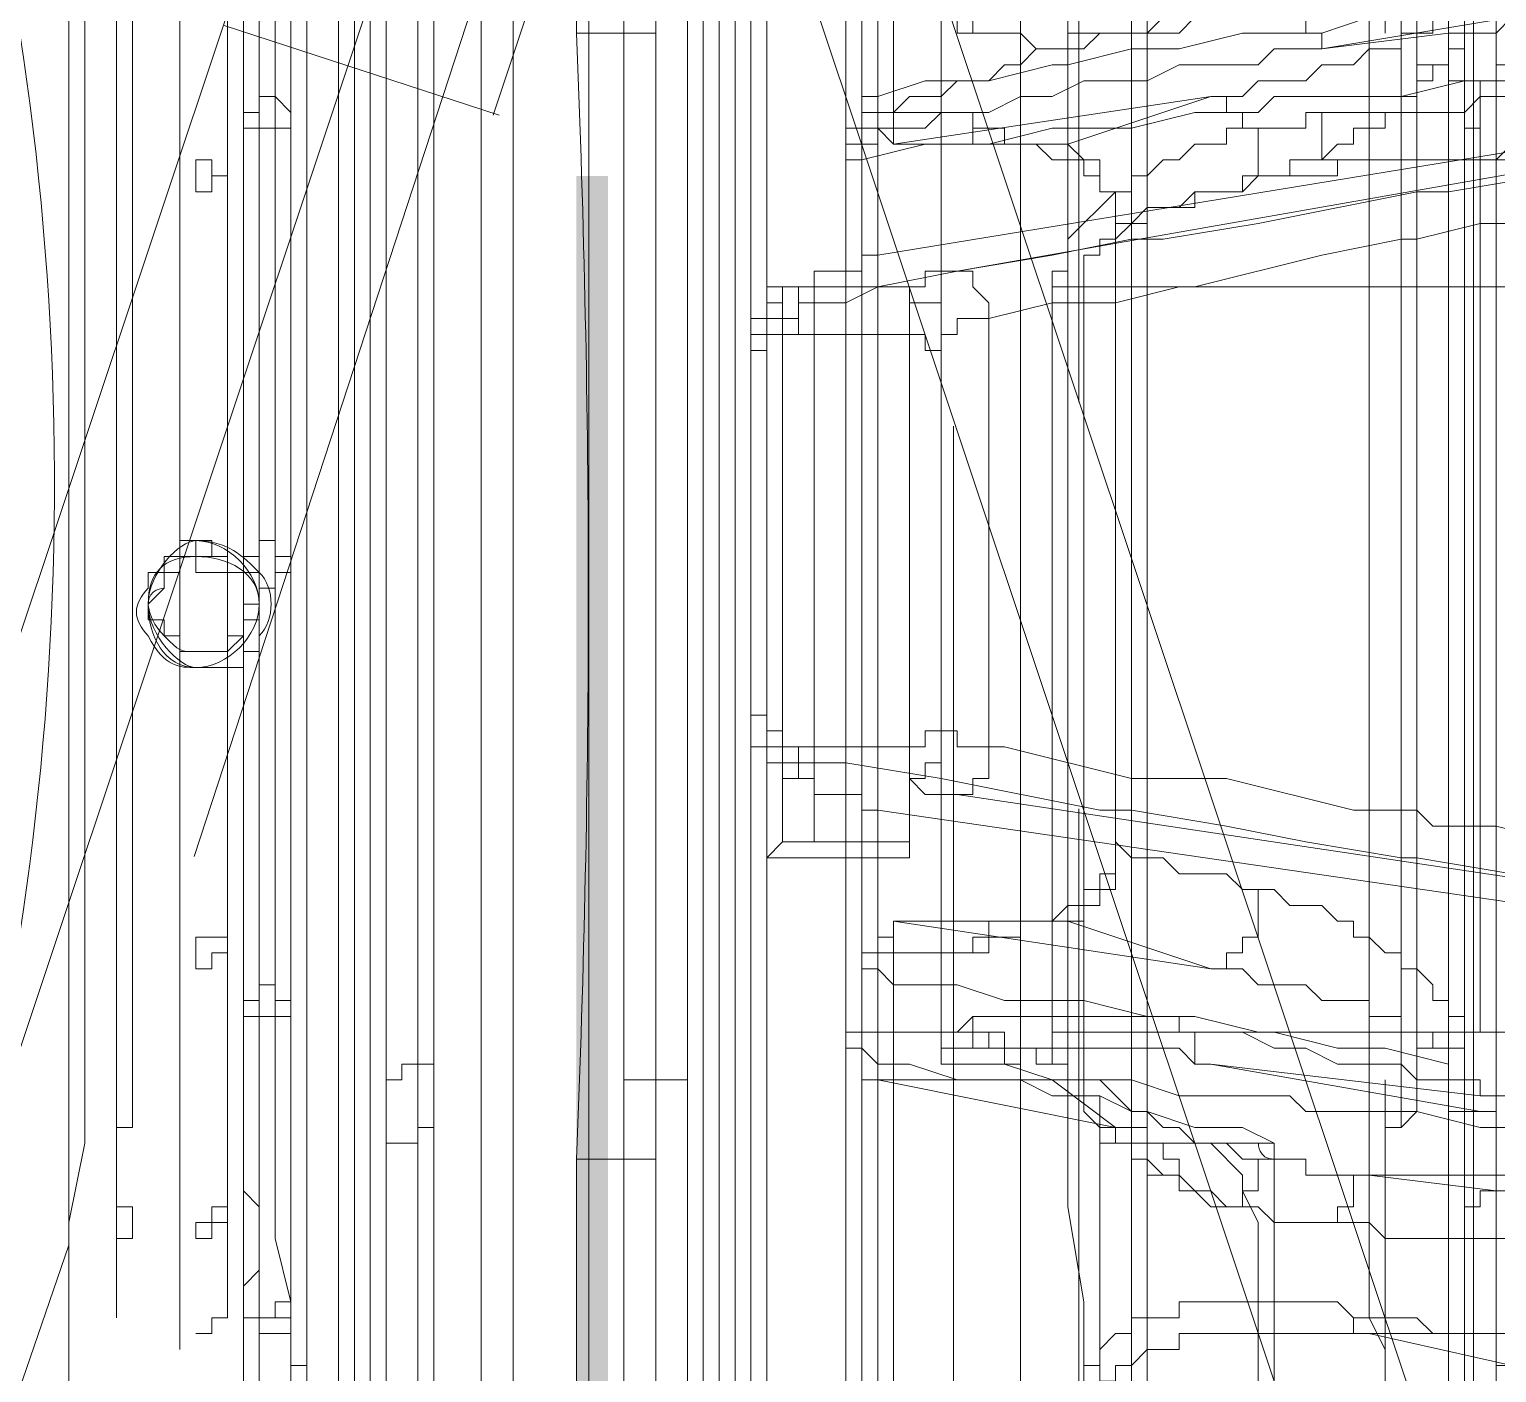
# Model space of a CAD drawing. Header units: millimetres. Extents: x 25083 to 52777, y 24772 to 45779.
# Drawn here: x 49404.81 to 49439.17, y 36147.71 to 36179.16 of the extents above; entities that cross this region are included whole.
import ezdxf

# ---------------------------------------------------------------- set-up
doc = ezdxf.new("R2010")
doc.units = ezdxf.units.MM
doc.layers.add('小车', color=7, linetype='Continuous')

# ---------------------------------------------------------------- blocks, each defined once
blk = doc.blocks.new('zw$D2F4')
h = blk.add_hatch(color=7)
edge = h.paths.add_edge_path(flags=0)
edge.add_spline(control_points=[(528.444, 242.126), (528.444, 242.126), (528.444, 252.524), (528.444, 252.524), (528.444, 252.524), (527.701, 252.524), (527.701, 252.524), (527.701, 252.524), (527.701, 242.126), (527.701, 242.126), (527.701, 242.126), (528.444, 242.126), (528.444, 242.126), (528.444, 242.126), (528.444, 242.126), (528.444, 242.126)], knot_values=[0, 0, 0, 0, 1, 1, 1, 2, 2, 2, 3, 3, 3, 4, 4, 4, 5, 5, 5, 5], degree=3, periodic=0)
edge = h.paths.add_edge_path(flags=0)
edge.add_spline(control_points=[(528.444, 263.294), (528.444, 263.294), (528.444, 295.23), (528.444, 295.23), (528.444, 295.23), (527.701, 295.23), (527.701, 295.23), (527.701, 295.23), (527.701, 263.294), (527.701, 263.294), (527.701, 263.294), (528.444, 263.294), (528.444, 263.294), (528.444, 263.294), (528.444, 263.294), (528.444, 263.294)], knot_values=[0, 0, 0, 0, 1, 1, 1, 2, 2, 2, 3, 3, 3, 4, 4, 4, 5, 5, 5, 5], degree=3, periodic=0)
edge = h.paths.add_edge_path(flags=0)
edge.add_spline(control_points=[(528.444, 306), (528.444, 306), (528.444, 316.398), (528.444, 316.398), (528.444, 316.398), (527.701, 316.398), (527.701, 316.398), (527.701, 316.398), (527.701, 306), (527.701, 306), (527.701, 306), (528.444, 306), (528.444, 306), (528.444, 306), (528.444, 306), (528.444, 306)], knot_values=[0, 0, 0, 0, 1, 1, 1, 2, 2, 2, 3, 3, 3, 4, 4, 4, 5, 5, 5, 5], degree=3, periodic=0)
edge = h.paths.add_edge_path(flags=0)
edge.add_spline(control_points=[(528.444, 327.167), (528.444, 327.167), (528.444, 359.104), (528.444, 359.104), (528.444, 359.104), (527.701, 359.104), (527.701, 359.104), (527.701, 359.104), (527.701, 327.167), (527.701, 327.167), (527.701, 327.167), (528.444, 327.167), (528.444, 327.167), (528.444, 327.167), (528.444, 327.167), (528.444, 327.167)], knot_values=[0, 0, 0, 0, 1, 1, 1, 2, 2, 2, 3, 3, 3, 4, 4, 4, 5, 5, 5, 5], degree=3, periodic=0)
at = {"color": 7, "lineweight": 5}
for points in [[(522.502, 371.359), (522.502, 360.59), (522.131, 355.391), (522.131, 216.874), (522.502, 211.303), (522.502, 210.932), (522.502, 201.277)], [(522.502, 201.277), (522.502, 205.362), (522.873, 206.476), (522.873, 361.704), (522.873, 362.075), (522.873, 366.903), (522.502, 367.274), (522.502, 371.359)], [(525.844, 201.277), (525.844, 207.59), (525.473, 210.932), (525.473, 355.391), (525.473, 360.59), (525.473, 363.932), (525.844, 366.531), (525.844, 371.359)], [(525.844, 371.359), (525.844, 367.274), (526.216, 365.417), (526.216, 217.616), (526.216, 212.046), (526.216, 208.704), (525.844, 206.476), (525.844, 201.277)], [(522.502, 205.362), (522.502, 214.645), (522.131, 220.216), (522.131, 350.192), (522.502, 356.876), (522.502, 359.847), (522.502, 367.274)], [(522.502, 367.274), (522.502, 363.189), (522.873, 361.704), (522.873, 215.76), (522.873, 213.16), (522.873, 210.189), (522.502, 210.189), (522.502, 205.362)], [(523.616, 206.476), (523.616, 209.075), (523.245, 210.189), (523.245, 356.133), (523.245, 358.733), (523.245, 361.704), (523.616, 363.56), (523.616, 366.531)], [(523.616, 366.531), (523.616, 352.048), (523.988, 350.192), (523.988, 223.187), (523.616, 216.874), (523.616, 213.903), (523.616, 206.476)], [(522.502, 365.046), (522.502, 202.391)], [(549.24, 233.956), (549.24, 357.619), (548.869, 362.818)], [(521.017, 343.136), (521.017, 227.272)], [(526.216, 235.07), (526.216, 339.793)], [(522.502, 232.842), (522.502, 337.937)], [(524.359, 337.937), (524.359, 232.842)], [(525.473, 232.842), (525.473, 337.937)], [(525.473, 337.937), (525.473, 232.842)], [(531.786, 287.06), (531.786, 329.024), (531.415, 329.395), (531.415, 331.995), (531.786, 332.366), (531.786, 333.48), (531.415, 333.48), (531.415, 286.318)], [(530.672, 286.318), (530.672, 327.91), (531.043, 329.024), (531.043, 330.51), (530.672, 331.252), (530.672, 332.738), (531.043, 332.738), (531.043, 287.06)], [(548.126, 285.946), (548.126, 329.767), (548.126, 329.395), (548.126, 326.425), (548.497, 324.939), (548.497, 300.058)], [(534.386, 285.946), (534.386, 321.968), (534.757, 321.597), (534.757, 321.226), (534.757, 320.854), (534.757, 320.483), (534.386, 319.74), (534.757, 318.626), (534.757, 313.798)], [(540.699, 285.946), (540.699, 320.483), (541.07, 320.111), (541.07, 286.689)], [(535.128, 312.684), (535.128, 320.111), (534.757, 320.111), (534.757, 318.626), (535.128, 318.626), (535.128, 317.141), (534.757, 316.027), (534.757, 314.17), (534.757, 312.684), (534.757, 285.946)], [(541.07, 307.485), (541.07, 316.769), (540.699, 317.141), (540.699, 265.15)], [(534.386, 316.769), (534.386, 287.06)], [(516.189, 286.689), (516.189, 300.429), (515.818, 302.286), (515.818, 307.485), (516.189, 308.228), (516.189, 308.599), (515.818, 309.342), (515.818, 311.942), (516.189, 312.313), (516.189, 312.684), (516.189, 313.056), (515.818, 313.056), (515.818, 286.689)], [(532.157, 261.808), (532.157, 313.056)], [(529.558, 312.684), (529.558, 298.573)], [(527.701, 298.573), (527.701, 312.313)], [(529.558, 311.57), (529.558, 298.573)], [(531.043, 311.199), (531.043, 259.951)], [(521.017, 269.978), (521.017, 306.743), (521.388, 307.485), (521.388, 308.971), (521.017, 309.342), (521.017, 309.713), (521.017, 310.456), (521.388, 310.456), (521.388, 309.342), (521.017, 308.599), (521.017, 307.857), (521.388, 307.485), (521.388, 303.772)], [(521.388, 303.4), (521.388, 310.456), (521.017, 310.456), (521.017, 305.257), (521.017, 304.514), (521.017, 285.946)], [(519.903, 286.689), (519.903, 305.628), (520.274, 307.857), (520.274, 301.543), (520.274, 297.087), (520.274, 286.689)], [(534.757, 307.857), (534.757, 297.087)], [(529.558, 265.15), (529.558, 307.485)], [(529.558, 307.485), (529.558, 265.15)], [(540.699, 265.15), (540.699, 255.495), (541.07, 255.495), (541.07, 307.485)], [(520.274, 286.689), (520.274, 306.371), (520.274, 306.743), (520.274, 307.114)], [(521.017, 286.318), (521.017, 307.114), (521.388, 307.114), (521.388, 295.602), (521.388, 286.689)], [(535.128, 296.716), (535.128, 306.743)], [(521.388, 286.689), (521.388, 305.628), (521.017, 305.628), (521.017, 294.488), (521.017, 290.403), (521.017, 286.318)], [(518.417, 286.318), (518.417, 304.886), (518.417, 286.689)], [(516.932, 286.318), (516.932, 304.143), (516.932, 286.689)], [(519.531, 286.318), (519.531, 304.143), (519.531, 286.689)], [(520.274, 286.689), (520.274, 304.143), (519.903, 304.143), (519.903, 303.4), (520.274, 303.029), (520.274, 301.915), (519.903, 301.172), (519.903, 286.318)], [(520.274, 304.143), (520.274, 296.716)], [(520.645, 286.318), (520.645, 301.172), (521.017, 303.4), (521.017, 294.859), (521.017, 286.689)], [(529.558, 303.029), (529.558, 294.859), (529.558, 290.031), (529.558, 269.978)], [(529.558, 269.978), (529.558, 278.148), (529.558, 282.976), (529.558, 303.029)], [(517.303, 286.689), (517.303, 300.058), (516.932, 300.429), (516.932, 301.915), (517.303, 301.915), (517.303, 302.658), (516.932, 302.658), (516.932, 286.318)], [(521.388, 302.286), (521.388, 262.179), (521.017, 262.551), (521.017, 264.036), (521.017, 264.779), (521.017, 269.978)], [(521.388, 286.689), (521.388, 302.286)], [(548.497, 301.915), (548.497, 215.017), (548.869, 210.189)], [(534.014, 301.543), (534.014, 296.716)], [(528.815, 274.063), (528.815, 300.801)], [(530.301, 300.801), (530.301, 274.063)], [(552.582, 300.058), (552.211, 299.687), (551.839, 299.687), (551.839, 299.315), (551.097, 299.315), (551.097, 298.944), (550.725, 298.944), (549.611, 298.944), (549.24, 298.573), (548.126, 298.573)], [(548.497, 300.058), (548.497, 298.573)], [(529.558, 299.687), (529.558, 298.573)], [(548.126, 299.315), (547.755, 299.315), (546.269, 298.944), (545.155, 298.573), (543.298, 298.573), (541.813, 298.201), (540.699, 298.201), (539.213, 297.83), (538.842, 297.83), (537.356, 297.459), (535.871, 297.459), (534.757, 297.087)], [(544.784, 299.315), (543.67, 299.315), (542.927, 298.944), (541.441, 298.944), (541.07, 298.573), (539.956, 298.573), (539.585, 298.201), (538.471, 298.201), (538.099, 297.83), (537.728, 297.83), (537.356, 297.459), (536.614, 297.459), (536.242, 297.087), (535.5, 297.087), (535.128, 296.716)], [(548.126, 299.315), (548.126, 298.944), (547.755, 298.944), (547.755, 298.573), (547.012, 298.573), (547.012, 298.201), (546.269, 298.201), (545.898, 297.83), (545.526, 297.83), (545.155, 297.83), (544.784, 297.459), (543.67, 297.459), (543.298, 297.087), (542.555, 297.087)], [(544.784, 299.315), (544.784, 298.573), (545.155, 298.573), (545.155, 298.201)], [(547.012, 297.83), (547.012, 299.315)], [(547.383, 297.459), (547.383, 299.315)], [(548.497, 297.459), (549.983, 297.459), (550.354, 297.83), (551.468, 297.83), (551.839, 298.201), (552.582, 298.201), (552.954, 298.573), (553.325, 298.573), (553.325, 298.944), (553.696, 299.315)], [(536.242, 287.06), (536.242, 298.944)], [(536.985, 298.573), (536.614, 298.573), (536.614, 298.944), (536.242, 298.944)], [(542.184, 298.944), (541.813, 298.573), (539.213, 298.573), (539.213, 298.201), (538.471, 298.201), (538.099, 298.573), (536.985, 298.573)], [(536.985, 298.944), (536.985, 298.573)], [(545.155, 298.201), (549.611, 298.944)], [(527.701, 298.573), (529.558, 298.573)], [(529.558, 272.206), (529.558, 298.573)], [(548.497, 298.573), (548.497, 298.201), (548.126, 298.201), (548.126, 297.83), (547.755, 297.83), (547.755, 297.459), (547.383, 297.459), (547.383, 297.087), (547.012, 297.087), (547.012, 296.716), (546.64, 296.716), (546.64, 296.344), (545.898, 296.344), (545.898, 295.973), (545.526, 295.973), (545.155, 295.602), (544.412, 295.602), (544.412, 295.23), (544.041, 295.23)], [(548.126, 298.573), (545.155, 298.201)], [(547.383, 298.573), (547.383, 297.83), (547.755, 297.83), (548.126, 297.83), (548.126, 297.459), (548.497, 297.459)], [(548.126, 298.573), (548.126, 298.201), (548.497, 298.201), (548.497, 297.459)], [(548.497, 298.573), (548.497, 287.06)], [(534.014, 295.602), (534.014, 295.973), (534.757, 295.973), (534.757, 296.344), (535.871, 296.344), (536.242, 296.716), (537.356, 296.716), (538.099, 297.087), (538.842, 297.087), (539.585, 297.459), (541.07, 297.459), (541.813, 297.83), (543.67, 297.83), (544.041, 298.201), (545.155, 298.201)], [(553.696, 298.201), (553.325, 298.201), (553.325, 297.83), (552.954, 297.83), (552.582, 297.459), (551.839, 297.459), (551.468, 297.459), (551.097, 297.087), (548.869, 297.087), (548.497, 296.716)], [(547.012, 286.689), (547.012, 297.83)], [(548.869, 297.459), (549.24, 297.459), (549.24, 297.83)], [(549.24, 297.83), (549.611, 297.83)], [(534.014, 295.602), (534.386, 295.602), (535.871, 295.973), (537.356, 295.973), (538.842, 296.344), (540.699, 296.344), (542.184, 296.716), (543.67, 296.716), (544.041, 297.087), (547.012, 297.087), (548.497, 297.459)], [(547.383, 286.318), (547.383, 297.459)], [(548.497, 297.459), (548.869, 297.459)], [(548.497, 297.459), (548.497, 297.087)], [(548.497, 297.459), (548.497, 296.716)], [(548.869, 297.087), (548.869, 297.459)], [(554.439, 297.459), (554.439, 297.087), (554.068, 296.716), (553.696, 296.716), (553.325, 296.344), (552.211, 296.344), (551.839, 295.973), (549.611, 295.973), (549.24, 295.602)], [(521.017, 296.716), (520.645, 297.087), (520.274, 297.087), (520.274, 296.716)], [(534.386, 296.716), (534.386, 297.087), (534.757, 297.087)], [(534.757, 297.087), (534.757, 296.344), (535.128, 295.973)], [(535.128, 295.973), (542.555, 297.087)], [(542.555, 297.087), (539.213, 295.973)], [(542.555, 297.087), (542.927, 297.087), (542.927, 296.716), (543.298, 296.716), (543.298, 296.344), (543.67, 296.344), (543.67, 295.973), (543.67, 295.23), (544.041, 295.23)], [(548.497, 297.087), (548.497, 286.318)], [(548.869, 286.318), (548.869, 297.087)], [(520.274, 296.716), (519.903, 296.716)], [(519.903, 296.716), (519.903, 296.344), (520.274, 296.344)], [(520.274, 296.344), (520.645, 296.344), (521.017, 296.344), (521.017, 296.716)], [(534.014, 296.716), (534.014, 295.973)], [(535.128, 296.716), (534.757, 296.716), (534.757, 296.344), (534.014, 296.344), (534.014, 295.973)], [(535.128, 296.716), (534.386, 296.716)], [(555.182, 296.716), (534.757, 293.374)], [(535.128, 296.716), (536.985, 296.716)], [(535.128, 296.716), (535.128, 295.973)], [(536.985, 296.716), (536.985, 296.344), (537.728, 296.344), (537.728, 295.973), (538.471, 295.973), (538.842, 295.602), (539.585, 295.602), (539.585, 295.23), (539.956, 295.23), (539.956, 294.859), (540.327, 294.859), (540.327, 294.488)], [(536.985, 296.716), (536.985, 295.973), (537.356, 295.973), (539.213, 295.973)], [(538.842, 292.631), (538.842, 293.002), (539.213, 293.002), (539.213, 293.745), (540.327, 294.859), (540.699, 294.859), (540.699, 295.23), (541.07, 295.23), (541.441, 295.602), (541.813, 295.602), (542.184, 295.973), (542.927, 295.973), (542.927, 296.344), (544.784, 296.344), (544.784, 296.716), (545.155, 296.716)], [(548.497, 296.716), (545.155, 296.716)], [(545.155, 296.716), (545.155, 295.602), (545.526, 295.602)], [(549.24, 295.602), (548.869, 295.602), (548.869, 296.344), (548.497, 296.344), (548.497, 296.716)], [(520.274, 296.344), (520.274, 286.318)], [(534.014, 295.973), (534.014, 295.602)], [(534.014, 292.26), (534.757, 292.631), (536.614, 293.002), (538.842, 293.374), (540.699, 293.745), (541.441, 293.745), (543.67, 294.116), (547.383, 294.859), (548.126, 294.859), (550.354, 295.23), (552.211, 295.602), (554.439, 295.973)], [(535.128, 295.973), (539.213, 295.973)], [(540.327, 294.488), (540.327, 294.859), (539.956, 294.859), (539.956, 295.602), (539.585, 295.602), (539.213, 295.973)], [(516.932, 286.689), (516.932, 295.602), (516.932, 291.145), (516.932, 286.318)], [(516.932, 286.318), (516.932, 295.602), (516.932, 286.689)], [(519.531, 295.23), (519.16, 295.23), (519.16, 295.602), (518.789, 295.602)], [(518.789, 295.602), (518.789, 294.859), (519.16, 294.859), (519.16, 295.23), (519.531, 295.23)], [(534.014, 285.946), (534.014, 295.602)], [(536.614, 293.002), (551.468, 295.602)], [(545.526, 295.602), (545.526, 295.23), (543.298, 295.23), (543.298, 294.859), (542.184, 294.859), (541.813, 294.488), (541.07, 294.488), (541.07, 294.116), (540.699, 294.116), (540.327, 293.745), (539.956, 293.745), (539.956, 293.374), (539.585, 293.374), (539.585, 292.631)], [(545.526, 295.602), (549.24, 295.602)], [(545.526, 295.602), (558.524, 295.602)], [(540.327, 294.116), (540.699, 294.116), (541.07, 294.488), (542.184, 294.488), (542.184, 294.859), (543.298, 294.859), (543.67, 295.23), (544.041, 295.23)], [(516.932, 286.689), (516.932, 294.488), (516.932, 290.403), (516.932, 286.318)], [(552.211, 294.488), (551.839, 294.488), (550.354, 294.116), (548.869, 294.116), (547.383, 293.745), (547.012, 293.745), (545.155, 293.374), (542.184, 292.631), (541.813, 292.631), (540.327, 292.26), (538.842, 292.26), (537.356, 291.888)], [(540.327, 294.488), (540.327, 294.116)], [(540.327, 286.689), (540.327, 294.116)], [(534.757, 293.374), (534.386, 293.374), (534.386, 293.002), (533.272, 293.002), (533.272, 292.631), (532.9, 292.631)], [(534.757, 293.374), (534.386, 293.374), (534.386, 293.002), (534.014, 293.002), (534.014, 292.631), (534.014, 292.26)], [(535.5, 292.631), (535.871, 292.631), (535.871, 293.002), (536.614, 293.002)], [(536.614, 293.002), (536.985, 293.002), (536.985, 292.631), (537.356, 292.26), (537.356, 291.888)], [(532.9, 292.631), (532.529, 292.631), (532.529, 292.26), (532.157, 292.26), (532.157, 291.888), (531.786, 291.888), (531.786, 291.517)], [(535.5, 292.631), (532.157, 292.631)], [(532.157, 285.946), (532.157, 292.631)], [(532.9, 291.517), (532.9, 292.631)], [(533.272, 292.631), (533.272, 286.689)], [(535.5, 292.631), (535.5, 285.946)], [(535.5, 292.631), (535.5, 291.517)], [(535.5, 292.631), (535.5, 292.26), (536.242, 292.26), (536.242, 291.888), (536.242, 291.517)], [(538.842, 285.946), (538.842, 292.631)], [(539.585, 292.631), (538.842, 292.631)], [(539.585, 292.631), (558.524, 292.631)], [(539.585, 292.631), (539.585, 275.177)], [(531.786, 291.517), (532.157, 291.517), (532.157, 291.888), (532.9, 291.888), (532.9, 292.26), (534.014, 292.26)], [(534.014, 292.26), (534.014, 281.49)], [(537.356, 291.888), (536.614, 291.888), (536.614, 291.517), (536.242, 291.517)], [(537.356, 281.861), (537.356, 291.888)], [(531.786, 290.774), (531.786, 291.517)], [(532.9, 291.517), (532.157, 291.517), (532.157, 291.145), (531.786, 291.145), (531.786, 290.774)], [(531.786, 291.517), (531.786, 282.233)], [(535.5, 291.517), (532.9, 291.517)], [(536.242, 290.774), (536.242, 291.145), (535.871, 291.145), (535.871, 291.517), (535.5, 291.517)], [(536.242, 291.517), (536.242, 290.774)], [(536.242, 282.233), (536.242, 291.517)], [(531.786, 282.976), (531.786, 290.774)], [(536.242, 290.774), (536.242, 282.976)], [(522.502, 285.204), (522.502, 287.432), (522.502, 287.803), (522.502, 288.917)], [(522.502, 288.917), (522.502, 286.689), (522.502, 286.318), (522.502, 285.204)], [(529.558, 288.917), (529.558, 285.946), (529.558, 285.204)], [(529.558, 285.204), (529.558, 288.175), (529.558, 288.917)], [(526.216, 287.432), (526.216, 285.946)], [(531.043, 287.06), (531.043, 286.689)], [(531.786, 286.689), (531.786, 287.06)], [(534.386, 287.06), (534.386, 254.01)], [(536.242, 275.548), (536.242, 287.06)], [(548.497, 287.06), (548.497, 275.548)], [(515.818, 286.689), (515.818, 285.946)], [(516.189, 286.318), (516.189, 286.689)], [(516.932, 286.318), (516.932, 269.978), (516.932, 270.349), (517.303, 270.349), (517.303, 271.092), (516.932, 271.092), (516.932, 272.949), (517.303, 272.949), (517.303, 286.689)], [(516.932, 286.318), (516.932, 278.519), (516.932, 282.233), (516.932, 286.689)], [(516.932, 286.689), (516.932, 268.493), (516.932, 286.318)], [(516.932, 286.318), (516.932, 277.034), (516.932, 281.49), (516.932, 286.689)], [(516.932, 286.689), (516.932, 277.034), (516.932, 277.405), (516.932, 286.318)], [(518.789, 286.689), (518.417, 286.689), (518.417, 286.318), (518.046, 286.318), (518.046, 285.946), (517.674, 285.946), (517.674, 285.575)], [(518.417, 286.689), (518.417, 267.75), (518.417, 286.318)], [(519.531, 286.318), (519.16, 286.318), (519.16, 286.689), (518.789, 286.689), (518.789, 286.318)], [(519.531, 286.689), (519.531, 268.493), (519.531, 286.318)], [(519.903, 285.946), (519.903, 286.689)], [(519.903, 286.689), (519.903, 285.946)], [(519.903, 286.318), (519.903, 286.689)], [(519.903, 285.946), (519.903, 286.689)], [(519.903, 286.689), (519.903, 286.318)], [(519.903, 286.318), (519.903, 271.463), (520.274, 271.092), (520.274, 269.607), (519.903, 269.235), (519.903, 268.493), (520.274, 268.493), (520.274, 286.689)], [(520.274, 286.689), (520.274, 286.318)], [(520.274, 268.493), (520.274, 286.689)], [(521.017, 286.318), (520.645, 286.318), (520.645, 286.689), (520.274, 286.689), (520.274, 286.318)], [(521.017, 286.689), (521.017, 268.864), (520.645, 270.349), (520.645, 277.777), (520.645, 278.148), (520.645, 286.318)], [(521.017, 285.946), (521.017, 262.551), (521.388, 262.551), (521.388, 276.662), (521.388, 281.49), (521.388, 286.689)], [(521.388, 286.689), (521.388, 265.522), (521.017, 265.893), (521.017, 277.034), (521.017, 277.405), (521.017, 286.318)], [(521.017, 286.318), (521.017, 267.378), (521.388, 267.378), (521.388, 278.519), (521.388, 282.233), (521.388, 286.689)], [(529.558, 286.689), (529.558, 286.318)], [(531.043, 286.689), (531.043, 239.898), (530.672, 239.898), (530.672, 241.383), (531.043, 242.126), (531.043, 243.24), (530.672, 243.983), (530.672, 285.946)], [(531.415, 285.946), (531.415, 239.155), (531.786, 239.527), (531.786, 240.269), (531.415, 241.012), (531.415, 243.24), (531.786, 244.354), (531.786, 286.689)], [(533.272, 286.689), (533.272, 286.318)], [(538.099, 285.946), (538.099, 286.689)], [(540.327, 279.633), (540.327, 286.689)], [(541.07, 286.689), (541.07, 252.524), (540.699, 252.153), (540.699, 285.946)], [(547.012, 286.318), (547.012, 286.689)], [(515.818, 285.946), (515.818, 260.694), (515.818, 260.323), (515.818, 259.951), (516.189, 259.951), (516.189, 260.694), (515.818, 260.694), (515.818, 263.665), (516.189, 264.408), (516.189, 264.779), (515.818, 265.522), (515.818, 270.721), (516.189, 272.577), (516.189, 286.318)], [(518.789, 286.318), (518.417, 286.318), (518.417, 285.946), (518.046, 285.946), (518.046, 285.575), (517.674, 285.204), (517.674, 284.832), (518.046, 284.832), (518.046, 284.461), (518.417, 284.461), (518.417, 284.09), (518.789, 284.09)], [(518.417, 286.318), (518.417, 285.946), (518.046, 285.946)], [(518.789, 286.318), (518.417, 286.318)], [(519.903, 285.204), (519.903, 285.946), (519.531, 285.946), (519.531, 286.318), (519.16, 286.318), (518.789, 286.318)], [(518.789, 284.09), (519.531, 284.09), (519.531, 284.461), (519.903, 284.461), (519.903, 284.832), (520.274, 284.832), (520.274, 285.204), (519.903, 285.204), (519.903, 285.946), (519.531, 285.946), (519.531, 286.318), (518.789, 286.318)], [(518.789, 286.318), (518.789, 285.946), (519.16, 285.946), (519.531, 285.946), (519.531, 286.318)], [(520.274, 286.318), (520.274, 264.036), (519.903, 264.779), (519.903, 271.463), (519.903, 275.92), (519.903, 285.946)], [(519.903, 286.318), (519.903, 275.92), (519.903, 276.291), (519.903, 285.946)], [(519.903, 286.318), (519.903, 277.034), (519.903, 285.946)], [(520.274, 285.946), (519.903, 285.946), (519.903, 286.318)], [(520.274, 286.318), (519.903, 286.318)], [(521.017, 286.318), (521.017, 285.946), (520.645, 285.946), (520.645, 285.575), (520.274, 285.575), (520.274, 285.946)], [(529.558, 286.318), (529.558, 285.946)], [(530.672, 285.946), (530.672, 286.318)], [(531.415, 286.318), (531.415, 285.946)], [(533.272, 286.318), (533.272, 280.005)], [(540.699, 285.946), (540.699, 286.318)], [(547.012, 274.806), (547.012, 286.318)], [(547.383, 275.177), (547.383, 286.318)], [(548.497, 286.318), (548.497, 275.548), (548.497, 275.177)], [(548.869, 275.548), (548.869, 286.318)], [(520.274, 285.946), (520.274, 275.92)], [(532.157, 279.262), (532.157, 285.946)], [(534.014, 266.264), (534.014, 285.946)], [(534.386, 274.806), (534.386, 285.946)], [(534.757, 285.946), (534.757, 275.177)], [(535.5, 285.946), (535.5, 279.262)], [(538.099, 285.575), (538.099, 285.946)], [(538.842, 275.177), (538.842, 285.946)], [(539.213, 285.946), (539.213, 279.633)], [(546.269, 279.262), (546.269, 285.946)], [(548.497, 275.177), (548.497, 248.811), (548.126, 246.954), (548.126, 269.978), (548.126, 277.405), (548.126, 285.946)], [(519.903, 284.461), (519.903, 285.204)], [(518.789, 283.718), (519.903, 283.718), (519.903, 284.09), (520.274, 284.09), (520.274, 284.461)], [(519.531, 284.09), (519.903, 284.461)], [(518.789, 284.09), (519.531, 284.09)], [(519.531, 284.09), (519.16, 284.09)], [(531.786, 282.976), (531.786, 282.233)], [(531.786, 282.976), (531.786, 282.604), (532.157, 282.604), (532.157, 282.233), (532.529, 282.233), (532.529, 281.861), (532.9, 281.861)], [(535.5, 281.861), (535.871, 281.861), (535.871, 282.233), (536.242, 282.233), (536.242, 282.604), (536.242, 282.976)], [(536.242, 282.233), (536.242, 282.976)], [(531.786, 282.233), (531.786, 281.861), (532.157, 281.861), (532.157, 281.49), (532.529, 281.49), (532.529, 281.119), (532.9, 281.119)], [(531.786, 282.233), (531.786, 281.861), (532.529, 281.861), (532.529, 281.49), (532.9, 281.49), (533.272, 281.49), (534.014, 281.49)], [(536.242, 282.233), (536.242, 281.49), (535.871, 281.49), (535.871, 281.119), (535.5, 281.119)], [(536.242, 282.233), (536.614, 282.233), (536.614, 281.861), (537.356, 281.861)], [(532.9, 281.861), (535.5, 281.861)], [(532.9, 281.119), (532.9, 281.861)], [(535.5, 281.861), (535.5, 281.119)], [(536.614, 280.747), (536.985, 280.747), (536.985, 281.119), (537.356, 281.119), (537.356, 281.49), (537.356, 281.861)], [(537.356, 281.861), (537.728, 281.861), (540.699, 281.119), (542.927, 281.119), (545.898, 280.376), (547.383, 280.376), (547.755, 280.005), (549.24, 280.005), (550.725, 279.633), (552.211, 279.633)], [(534.014, 281.49), (534.014, 280.747), (534.386, 280.747), (534.386, 280.376), (534.757, 280.376)], [(554.439, 278.148), (553.696, 278.519), (551.468, 278.519), (549.611, 278.891), (547.383, 279.262), (547.012, 279.262), (544.784, 279.633), (542.927, 280.005), (540.699, 280.376), (539.956, 280.376), (536.242, 281.119), (534.014, 281.49)], [(532.9, 281.119), (533.272, 281.119), (533.272, 280.747), (534.014, 280.747), (534.386, 280.747), (534.386, 280.376), (534.757, 280.376)], [(536.614, 280.747), (535.871, 280.747), (535.5, 281.119)], [(551.468, 278.519), (536.614, 280.747)], [(534.757, 280.376), (555.182, 277.405)], [(533.272, 280.005), (533.272, 279.633)], [(532.157, 279.262), (532.529, 279.633)], [(532.9, 279.633), (532.529, 279.633)], [(534.757, 279.633), (532.9, 279.633)], [(534.757, 279.633), (535.128, 279.633)], [(535.5, 279.633), (535.128, 279.633)], [(539.213, 279.633), (539.213, 279.262)], [(540.327, 279.633), (540.327, 279.262)], [(544.041, 278.519), (543.298, 278.519), (542.927, 278.891), (541.813, 278.891), (541.441, 279.262), (540.699, 279.262), (540.327, 279.633)], [(532.157, 279.262), (535.5, 279.262)], [(536.985, 277.034), (537.356, 277.034), (537.356, 277.405), (538.099, 277.405), (538.099, 277.777), (538.842, 277.777), (539.213, 278.148), (539.585, 278.148), (539.585, 278.519), (539.956, 278.519), (539.956, 278.891), (540.327, 278.891), (540.327, 279.262)], [(539.213, 279.262), (539.213, 276.291)], [(539.213, 277.777), (539.585, 277.777), (539.585, 278.148), (539.956, 278.148), (539.956, 278.519), (540.327, 278.519), (540.327, 279.262)], [(546.269, 278.891), (546.269, 279.262)], [(546.269, 275.92), (546.269, 278.891)], [(544.041, 278.519), (543.67, 278.519), (543.67, 277.405), (543.298, 277.405), (543.298, 277.034), (542.927, 277.034), (542.927, 276.662), (542.555, 276.662)], [(548.126, 275.548), (548.126, 275.92), (547.755, 275.92), (547.755, 276.291), (547.383, 276.662), (547.012, 276.662), (547.012, 277.034), (546.64, 277.034), (546.269, 277.405), (545.898, 277.405), (545.898, 277.777), (545.526, 277.777), (545.155, 278.148), (544.412, 278.148), (544.041, 278.519)], [(535.128, 277.777), (535.128, 277.405), (534.757, 277.405), (534.757, 276.662)], [(539.213, 277.777), (535.128, 277.777)], [(542.555, 276.662), (535.128, 277.777)], [(535.128, 277.034), (535.128, 277.777)], [(539.213, 277.777), (537.356, 277.777), (537.356, 277.405), (536.985, 277.405), (536.985, 277.034)], [(539.213, 277.777), (542.555, 276.662)], [(519.531, 277.405), (518.789, 277.405), (518.789, 277.034)], [(518.789, 277.034), (518.789, 276.662), (519.16, 276.662), (519.16, 277.034), (519.531, 277.034), (519.531, 277.405)], [(535.128, 277.034), (534.386, 277.034), (534.386, 276.662)], [(534.757, 263.294), (534.757, 255.124), (535.128, 254.381), (535.128, 258.094), (535.128, 259.951), (535.128, 277.034)], [(536.985, 277.034), (535.128, 277.034)], [(534.386, 276.662), (534.757, 276.662)], [(534.757, 276.662), (534.757, 254.01), (534.386, 252.895), (534.386, 252.153), (534.757, 251.781), (534.757, 251.41), (534.386, 251.039), (534.386, 251.41), (534.386, 252.524), (534.386, 262.179)], [(534.757, 276.662), (535.128, 276.291), (536.614, 276.291), (537.728, 275.92), (539.585, 275.92), (541.07, 275.548), (542.184, 275.548), (543.67, 275.177), (544.041, 275.177), (545.526, 274.806), (546.64, 274.806), (548.126, 274.434)], [(542.555, 276.662), (543.298, 276.662), (543.67, 276.291), (544.784, 276.291), (545.155, 275.92), (546.269, 275.92), (546.269, 275.548), (547.012, 275.548), (547.012, 275.177), (547.755, 275.177), (547.755, 274.806), (548.126, 274.806), (548.126, 274.434)], [(521.017, 275.92), (520.645, 275.92), (520.645, 276.291), (520.274, 276.291), (520.274, 275.92)], [(539.213, 276.291), (539.213, 275.92)], [(519.903, 275.92), (520.274, 275.92)], [(520.274, 275.548), (519.903, 275.548), (519.903, 275.92)], [(520.274, 275.548), (521.017, 275.548), (521.017, 275.92)], [(539.213, 275.92), (539.213, 271.092), (539.585, 268.864), (539.585, 256.238)], [(546.269, 272.949), (546.269, 275.92)], [(520.274, 275.548), (520.274, 268.493)], [(536.242, 274.806), (536.242, 275.548)], [(536.242, 274.806), (536.242, 275.177), (536.614, 275.177), (536.985, 275.548)], [(536.985, 275.548), (541.813, 275.548), (541.813, 275.177), (542.184, 275.177)], [(536.985, 275.548), (536.985, 274.806)], [(548.497, 275.177), (548.497, 275.548), (548.126, 275.548)], [(548.497, 275.548), (548.497, 275.177)], [(548.869, 275.177), (548.869, 275.548)], [(534.386, 274.806), (534.014, 274.806), (534.014, 275.177)], [(534.014, 275.177), (534.757, 275.177)], [(537.356, 275.177), (534.757, 275.177)], [(534.757, 275.177), (534.757, 274.063)], [(539.956, 272.949), (539.956, 273.692), (539.585, 273.692), (539.585, 274.063), (539.213, 274.063), (539.213, 274.434), (538.471, 274.434), (538.471, 274.806), (537.728, 274.806), (537.728, 275.177), (537.356, 275.177)], [(538.842, 274.063), (538.099, 274.063), (538.099, 274.434), (537.728, 274.434), (537.728, 274.806), (537.356, 274.806), (537.356, 275.177)], [(538.842, 275.177), (538.842, 274.434), (539.213, 274.434), (539.213, 273.692), (539.585, 273.692), (539.585, 273.32), (539.956, 272.949), (540.327, 272.949), (540.327, 272.577), (540.699, 272.577), (540.699, 272.206), (541.07, 272.206), (541.441, 271.835), (541.813, 271.835), (542.184, 271.463), (542.555, 271.463), (542.927, 271.092), (543.67, 271.092), (544.041, 270.721), (545.526, 270.721)], [(538.842, 275.177), (539.585, 275.177)], [(539.585, 275.177), (558.524, 275.177)], [(539.585, 275.177), (539.585, 274.063), (539.956, 274.063), (540.699, 273.32), (541.07, 273.32), (541.441, 272.949), (541.813, 272.949), (542.184, 272.577), (542.927, 272.577), (543.298, 272.206), (544.784, 272.206), (544.784, 271.835), (546.269, 271.835)], [(542.184, 275.177), (543.298, 275.177), (544.041, 274.806), (544.784, 274.806), (545.526, 274.434), (547.012, 274.434), (547.383, 274.063), (548.126, 274.063)], [(542.184, 275.177), (542.184, 274.434), (542.555, 274.434)], [(548.126, 275.177), (547.755, 275.177), (547.755, 274.806), (547.383, 274.806), (547.383, 274.434)], [(547.383, 273.32), (547.383, 274.434), (547.383, 274.806), (547.383, 275.177)], [(548.497, 275.177), (548.126, 275.177)], [(548.126, 274.434), (548.126, 274.806), (548.497, 274.806), (548.497, 275.177)], [(548.497, 275.177), (548.869, 275.177)], [(549.24, 275.177), (548.869, 275.177)], [(549.611, 274.806), (549.611, 275.177), (549.24, 275.177)], [(534.386, 274.806), (534.757, 274.434), (535.5, 274.434), (536.614, 274.063), (538.099, 274.063), (538.842, 273.692), (539.956, 273.692), (540.699, 273.32), (541.07, 273.32), (542.184, 272.949), (543.298, 272.949), (544.041, 272.577)], [(534.757, 274.063), (534.386, 274.063), (534.386, 274.434), (534.386, 274.806)], [(536.242, 274.434), (536.242, 274.806)], [(536.242, 274.434), (536.242, 274.806), (536.985, 274.806)], [(542.555, 274.434), (542.184, 274.434), (541.813, 274.806), (536.985, 274.806)], [(547.012, 273.32), (547.012, 274.806)], [(523.245, 272.949), (523.245, 274.063), (523.616, 274.063), (523.616, 274.434), (524.359, 274.434), (524.359, 273.692)], [(549.24, 272.949), (548.869, 272.949), (547.383, 273.32), (544.784, 273.32), (544.412, 273.692), (541.813, 273.692), (540.699, 274.063), (538.842, 274.063), (537.728, 274.434), (536.242, 274.434)], [(542.555, 274.434), (548.869, 273.692)], [(548.869, 273.32), (542.555, 274.434)], [(528.815, 274.063), (528.815, 260.323)], [(528.815, 274.063), (530.301, 274.063)], [(530.301, 260.323), (530.301, 274.063)], [(530.301, 261.065), (530.301, 274.063)], [(538.842, 274.063), (534.757, 274.063)], [(540.327, 272.949), (534.757, 274.063)], [(538.842, 274.063), (540.327, 272.949)], [(538.842, 274.063), (539.585, 274.063), (539.585, 273.692), (539.956, 273.692), (539.956, 272.949), (540.327, 272.949), (540.327, 272.577)], [(546.64, 274.063), (546.64, 272.577)], [(547.383, 274.063), (547.383, 273.32)], [(548.126, 274.063), (548.126, 273.32), (548.497, 273.32), (548.869, 273.32)], [(548.126, 274.063), (548.869, 274.063), (548.869, 273.692), (549.983, 273.692), (549.983, 273.32), (550.354, 273.32)], [(524.359, 273.692), (524.359, 272.949), (523.988, 272.949), (523.988, 272.577), (523.245, 272.577), (523.245, 272.949)], [(529.558, 273.692), (529.558, 273.32)], [(549.24, 272.949), (549.24, 273.692), (548.869, 273.692)], [(548.869, 273.692), (549.983, 273.692), (550.354, 273.32), (551.468, 273.32), (551.839, 272.949), (552.582, 272.949), (552.582, 272.577), (552.954, 272.577), (552.954, 272.206), (553.325, 272.206)], [(529.558, 273.32), (529.558, 272.949)], [(547.383, 273.32), (547.012, 272.949)], [(547.012, 272.949), (547.012, 273.32)], [(548.869, 273.32), (549.24, 273.32), (549.24, 272.949), (550.354, 272.949), (550.725, 272.577), (551.468, 272.577), (551.468, 272.206)], [(529.558, 272.949), (529.558, 271.092)], [(540.327, 272.577), (539.956, 272.577), (539.956, 272.949)], [(539.956, 272.949), (539.956, 265.522)], [(540.327, 272.949), (540.699, 272.949), (540.699, 272.577), (542.555, 272.577)], [(541.813, 271.463), (541.813, 272.206), (541.441, 272.206), (541.441, 272.577), (541.07, 272.577), (541.07, 272.949), (540.327, 272.949)], [(546.269, 272.206), (546.269, 272.949)], [(547.012, 272.949), (546.64, 272.949)], [(546.64, 272.949), (546.64, 265.15)], [(546.64, 272.206), (546.64, 272.949)], [(554.068, 271.092), (554.068, 271.463), (553.696, 271.835), (553.325, 271.835), (553.325, 272.206), (552.211, 272.206), (551.839, 272.577), (550.725, 272.577), (550.354, 272.949), (549.24, 272.949)], [(549.24, 272.949), (549.24, 268.121)], [(541.813, 271.463), (541.813, 271.835), (541.07, 271.835), (541.07, 272.206), (540.699, 272.206), (540.699, 272.577), (540.327, 272.577)], [(543.298, 271.463), (543.298, 271.835), (542.555, 272.577)], [(542.555, 272.577), (543.67, 272.577)], [(544.041, 258.466), (544.041, 272.577)], [(546.64, 272.577), (546.64, 272.206)], [(527.701, 258.094), (527.701, 272.206)], [(529.558, 272.206), (527.701, 272.206)], [(529.558, 272.206), (529.558, 258.466)], [(529.558, 272.206), (529.558, 259.209)], [(544.041, 272.206), (543.67, 272.206), (543.67, 271.463), (543.298, 271.463)], [(546.64, 264.779), (546.64, 267.75), (546.269, 268.493), (546.269, 272.206)], [(545.526, 270.721), (545.526, 271.092), (545.898, 271.092), (545.898, 271.835), (546.269, 271.835)], [(558.524, 271.835), (546.269, 271.835)], [(549.24, 271.463), (546.269, 271.835)], [(543.298, 271.463), (543.298, 271.092), (542.555, 271.092), (542.184, 271.463), (541.813, 271.463)], [(543.298, 271.463), (543.67, 270.721), (543.67, 259.951)], [(549.24, 271.463), (548.869, 271.463), (548.869, 271.092), (548.497, 271.092), (548.497, 270.721), (548.497, 270.349)], [(554.439, 269.607), (554.439, 270.349), (553.696, 270.349), (553.696, 270.721), (552.954, 270.721), (552.582, 271.092), (552.211, 271.092), (551.839, 271.092), (551.097, 271.092), (550.725, 271.463), (549.24, 271.463)], [(519.531, 271.092), (519.531, 270.721), (519.16, 270.721), (519.16, 270.349), (518.789, 270.349), (518.789, 270.721)], [(518.789, 270.721), (519.16, 270.721), (519.16, 271.092), (519.531, 271.092)], [(526.216, 271.092), (526.216, 270.721)], [(529.558, 271.092), (529.558, 270.349)], [(519.531, 270.721), (518.789, 270.721), (518.789, 270.349)], [(518.789, 270.349), (519.16, 270.349), (519.16, 270.721), (519.531, 270.721)], [(545.526, 270.721), (546.269, 270.721), (546.64, 270.349), (548.497, 270.349)], [(548.497, 270.349), (549.611, 270.349), (549.983, 269.978), (551.468, 269.978), (551.839, 269.607), (552.954, 269.607), (552.954, 269.235), (553.325, 269.235), (553.325, 268.864), (553.696, 268.864)], [(548.497, 264.408), (548.497, 270.349)], [(522.502, 266.636), (522.502, 268.864), (522.502, 269.978)], [(522.502, 269.978), (522.502, 267.75), (522.502, 266.636)], [(529.558, 269.978), (529.558, 267.378), (529.558, 267.007), (529.558, 266.636)], [(529.558, 266.636), (529.558, 269.235), (529.558, 269.978)], [(520.274, 268.493), (520.645, 268.493), (520.645, 268.864), (521.017, 268.864), (521.017, 268.493)], [(539.585, 266.636), (539.585, 267.378), (539.956, 267.378), (539.956, 267.75), (540.327, 268.121), (540.699, 268.121), (540.699, 268.493), (541.07, 268.493), (541.813, 268.493), (541.813, 268.864), (545.526, 268.864), (545.898, 268.493)], [(519.531, 268.493), (519.16, 268.493), (519.16, 268.121), (518.789, 268.121)], [(518.789, 268.121), (519.16, 268.121), (519.16, 268.493), (519.531, 268.493)], [(520.274, 268.493), (520.274, 268.121)], [(520.274, 265.522), (520.274, 268.493)], [(521.017, 268.493), (521.017, 268.121), (520.645, 268.121), (520.274, 268.121), (520.274, 268.493)], [(521.017, 268.121), (521.017, 268.493), (520.645, 268.493), (520.274, 268.493)], [(545.898, 268.493), (547.383, 268.493), (547.755, 268.121), (549.24, 268.121)], [(546.269, 268.121), (545.898, 268.121), (545.898, 268.493)], [(520.274, 268.121), (520.274, 265.893), (520.274, 265.522)], [(520.274, 268.121), (521.017, 268.121)], [(539.956, 266.636), (539.956, 267.007), (540.327, 267.007), (540.327, 267.378), (540.699, 267.378), (541.07, 267.75), (541.441, 267.75), (541.813, 267.75), (541.813, 268.121), (546.269, 268.121)], [(559.267, 268.121), (546.269, 268.121)], [(549.611, 267.378), (546.269, 268.121)], [(549.24, 268.121), (549.611, 268.121), (549.611, 267.75), (551.097, 267.75), (551.097, 267.378), (551.839, 267.378), (552.211, 267.007), (552.582, 267.007), (552.954, 266.636), (553.325, 266.636), (553.325, 266.264), (553.696, 266.264), (553.696, 265.893), (554.068, 265.893), (554.068, 265.15)], [(549.24, 268.121), (549.24, 267.378), (549.611, 267.378)], [(538.099, 267.378), (538.099, 267.75)], [(526.216, 267.378), (526.216, 262.922)], [(538.099, 266.636), (538.099, 267.378)]]:
    blk.add_lwpolyline(points, dxfattribs=at)
for points in [[(519.903, 286.689), (519.903, 297.087), (519.903, 296.716)], [(519.903, 286.689), (519.903, 295.973), (519.903, 295.602)]]:
    blk.add_lwpolyline(points, close=True, dxfattribs=at)
for points in [[(515.446, 285.946), (516.189, 310.827), (503.563, 333.852), (482.395, 346.478)], [(540.699, 306.371), (540.699, 299.687), (540.699, 293.002), (540.699, 286.318)], [(538.099, 305.628), (538.099, 299.315), (538.099, 293.002), (538.099, 286.689)], [(539.213, 301.915), (539.213, 296.716), (539.213, 291.517), (539.213, 285.946)], [(526.216, 301.172), (526.216, 296.716), (526.216, 291.888), (526.216, 287.432)], [(548.126, 274.063), (548.126, 282.604), (548.126, 291.517), (548.126, 300.058)], [(546.269, 299.687), (546.269, 295.23), (546.269, 290.774), (546.269, 285.946)], [(546.64, 299.687), (546.64, 299.315), (546.64, 298.944), (546.64, 298.573)], [(547.383, 298.573), (547.383, 298.573), (547.383, 298.944), (547.383, 298.944)], [(527.701, 272.206), (528.072, 281.119), (528.072, 289.66), (527.701, 298.573)], [(529.558, 298.573), (529.558, 294.488), (529.558, 290.774), (529.558, 286.689)], [(532.529, 292.631), (532.529, 290.403), (532.529, 288.546), (532.529, 286.318)], [(533.272, 292.631), (533.272, 288.175), (533.272, 284.09), (533.272, 279.633)], [(520.274, 285.946), (519.903, 286.318), (519.531, 286.689), (518.789, 286.689)], [(532.529, 286.318), (532.529, 284.09), (532.529, 281.861), (532.529, 279.633)], [(479.053, 227.272), (500.963, 239.155), (514.704, 261.437), (515.446, 285.946)], [(518.046, 285.946), (518.046, 285.575), (518.046, 285.575), (518.046, 285.575)], [(520.274, 284.461), (520.645, 284.832), (520.645, 285.575), (520.274, 285.946)], [(526.216, 285.946), (526.216, 281.119), (526.216, 276.291), (526.216, 271.092)], [(529.558, 285.946), (529.558, 281.861), (529.558, 277.777), (529.558, 273.692)], [(540.699, 285.946), (540.699, 279.633), (540.699, 272.949), (540.699, 266.264)], [(517.674, 285.575), (517.303, 285.204), (517.303, 284.832), (517.674, 284.461)], [(518.046, 285.575), (518.046, 285.575), (517.674, 285.575), (517.674, 285.204)], [(538.099, 285.575), (538.099, 279.633), (538.099, 273.692), (538.099, 267.75)], [(517.674, 285.204), (517.674, 285.204), (517.674, 284.832), (518.046, 284.461)], [(517.674, 284.461), (518.046, 283.718), (518.417, 283.718), (518.789, 283.718)], [(518.046, 284.461), (518.417, 284.09), (518.417, 284.09), (518.789, 284.09)], [(547.383, 274.063), (547.383, 274.063), (547.383, 274.063), (547.383, 274.434)], [(544.041, 272.206), (543.67, 272.206), (543.67, 272.577), (543.67, 272.577)], [(543.67, 272.577), (543.67, 272.577), (544.041, 272.577), (544.041, 272.577)], [(544.041, 272.577), (544.041, 272.577), (544.041, 272.206), (544.041, 272.206)], [(526.216, 270.721), (526.216, 269.607), (526.216, 268.493), (526.216, 267.378)], [(529.558, 270.349), (529.558, 267.75), (529.558, 264.779), (529.558, 262.179)]]:
    blk.add_open_spline(points, degree=3, dxfattribs=at)
for points in [[(518.789, 286.689), (518.417, 286.689), (517.674, 285.946), (517.674, 285.204), (517.674, 284.461), (518.417, 283.718), (518.789, 283.718), (519.531, 283.718), (520.274, 284.461), (520.274, 285.204), (520.274, 285.946), (519.531, 286.689), (518.789, 286.689)], [(518.789, 286.318), (518.046, 286.318), (517.674, 285.946), (517.674, 285.204), (517.674, 284.461), (518.046, 283.718), (518.789, 283.718), (519.531, 283.718), (520.274, 284.461), (520.274, 285.204), (520.274, 285.946), (519.531, 286.318), (518.789, 286.318)]]:
    blk.add_open_spline(points, degree=3, knots=[0, 0, 0, 0, 1, 1, 1, 2, 2, 2, 3, 3, 3, 4, 4, 4, 4], dxfattribs=at)
blk = doc.blocks.new('A$C1A4175F5')
at = {"layer": '小车', "color": 7, "lineweight": 0}
for points in [[(247.215, 442.635), (867.071, 649.533)], [(246.235, 445.574), (853.493, 648.133)], [(247.215, 563.302), (418.277, 506.188)], [(246.235, 560.502), (418.277, 503.108)], [(449.494, 523.686), (366.063, 523.686)], [(383.981, 514.447), (330.366, 514.447)], [(451.594, 514.447), (393.5, 514.447)], [(330.506, 511.508), (392.94, 511.508)], [(400.219, 500.729), (403.159, 501.709)], [(400.219, 500.869), (402.319, 494.429)]]:
    blk.add_lwpolyline(points, dxfattribs=at)
at = {"layer": '小车', "color": 1, "lineweight": 0}
for points in [[(382.861, 493.729), (428.216, 508.568)], [(362.983, 502.968), (410.718, 502.968)], [(362.983, 502.968), (410.718, 502.968)], [(364.803, 487.71), (373.762, 490.79)]]:
    blk.add_lwpolyline(points, dxfattribs=at)

msp = doc.modelspace()

# ---------------------------------------------------------------- block references
msp.add_blockref('zw$D2F4', (48889.923, 35880.503))
at = {"layer": '小车', "ltscale": 10, "xscale": -1, "rotation": 270}
msp.add_blockref('A$C1A4175F5', (48914.945, 35776.933), dxfattribs=at)

doc.saveas('drawing.dxf')
